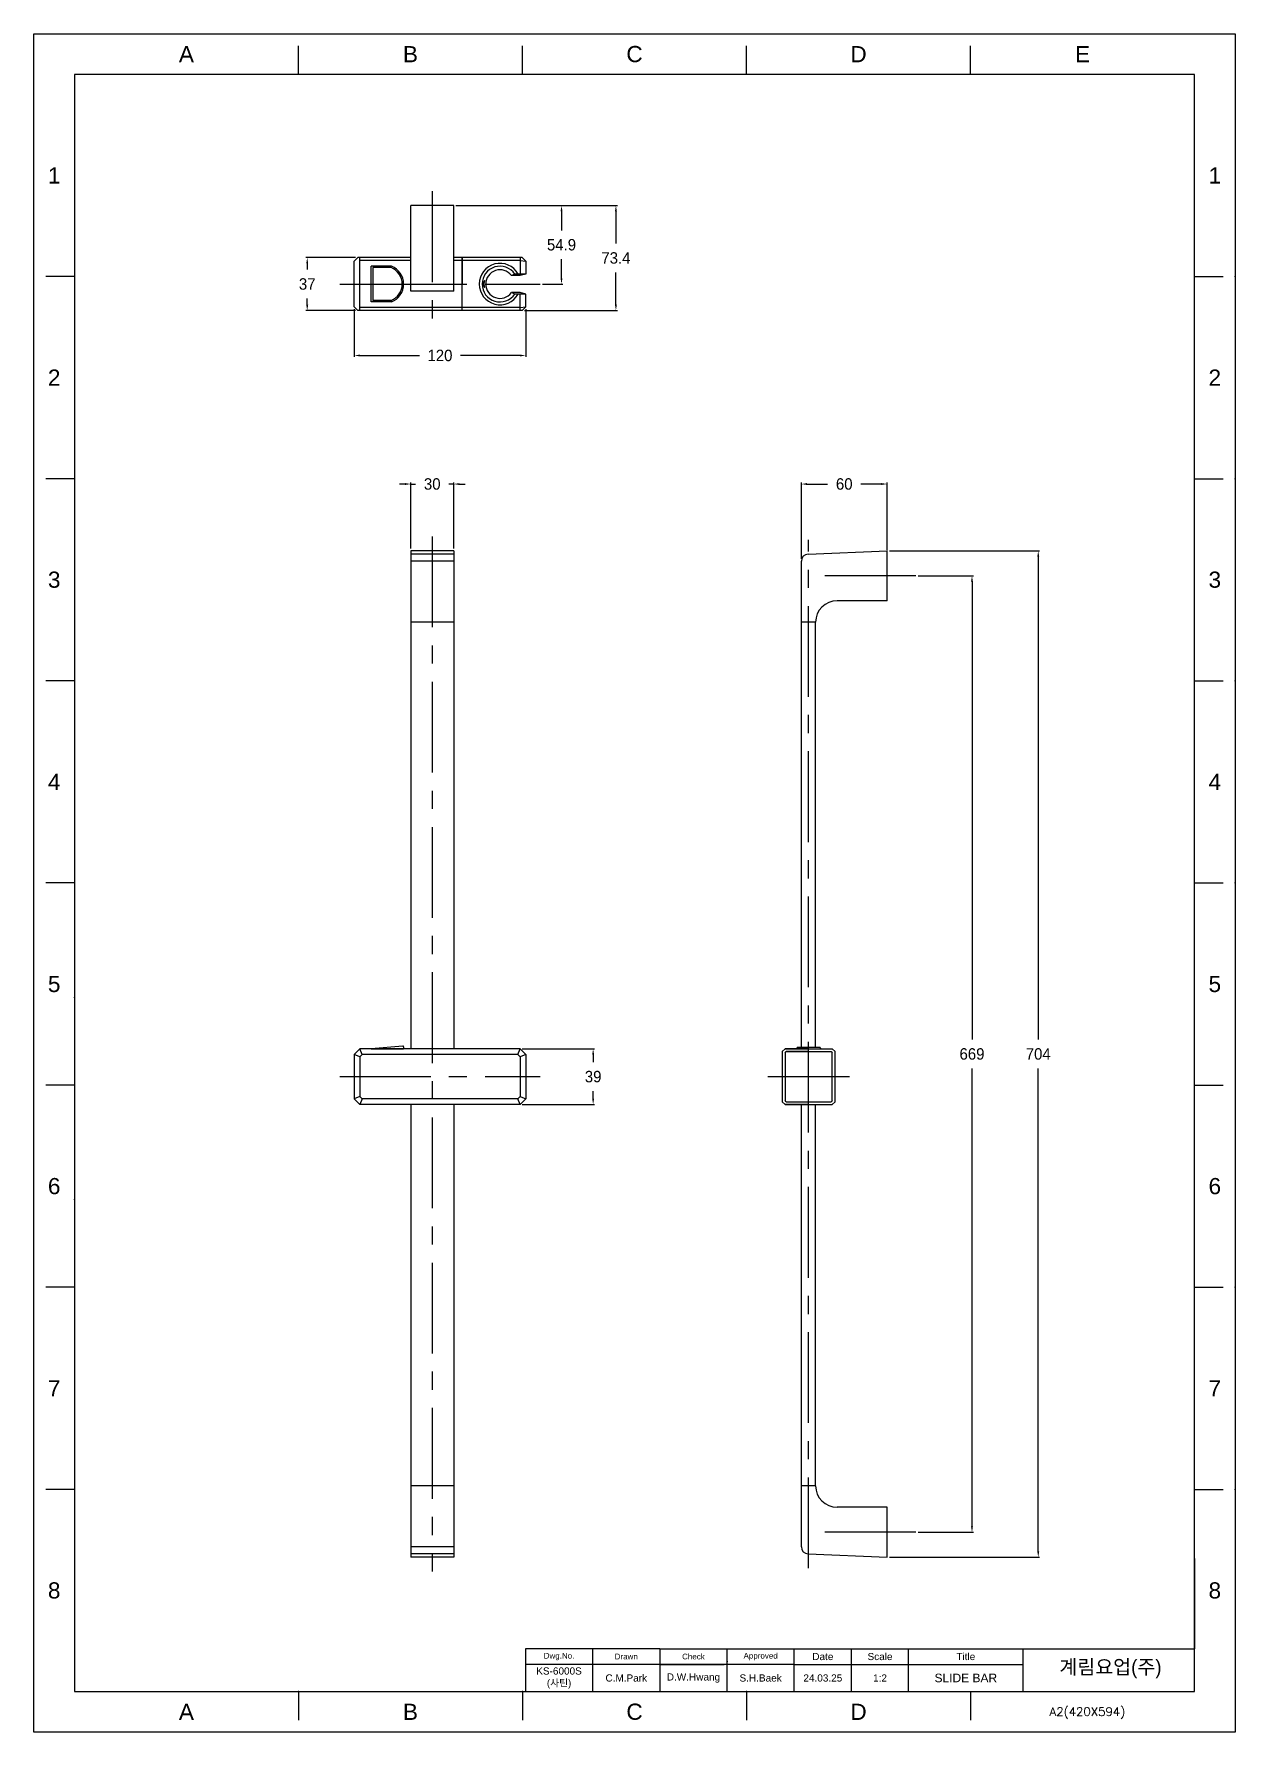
# Model space of a CAD drawing. Header units: millimetres. Extents: x 1826 to 2246, y 1630 to 2224.
import ezdxf

# ---------------------------------------------------------------- set-up
doc = ezdxf.new("R2010")
doc.units = ezdxf.units.MM
doc.linetypes.add('CENTERX2', pattern=[101.6, 63.5, -12.7, 12.7, -12.7])
for name, color, linetype in [('CENTER', 1, 'CENTERX2'), ('DIM', 3, 'Continuous'), ('FORM', 7, 'Continuous'), ('TEXT', 2, 'Continuous')]:
    doc.layers.add(name, color=color, linetype=linetype)
doc.styles.add('INUS_FONT', font='Gulim.ttf')
doc.styles.add('ROMANS', font='romans')
doc.styles.get("Standard").update_dxf_attribs({"font": 'arial.ttf'})
doc.dimstyles.new('시공도 스타일', dxfattribs={"dimscale": 0, "dimtxt": 2, "dimasz": 2, "dimexe": 0.5, "dimexo": 0.8, "dimtad": 1, "dimtih": 1, "dimtoh": 1, "dimdec": 1, "dimdsep": 46, "dimtxsty": 'INUS_FONT', "dimcen": 0, "dimclrd": 3, "dimclre": 3, "dimclrt": 4, "dimadec": 0, "dimazin": 0, "dimtfac": 1, "dimtdec": 1, "dimtmove": 0, "dimatfit": 3, "dimfxl": 1, "dimarcsym": 0})

# ---------------------------------------------------------------- blocks, each defined once
blk = doc.blocks.new('*D7')
at = {"layer": 'Defpoints', "color": 0, "ltscale": 1.5, "transparency": 16777216}
for p in [(1972.91, 2066.98), (1957.91, 2043.62), (1972.91, 2043.62)]:
    blk.add_point(p, dxfattribs=at)
at = {"layer": 'DIM', "color": 3, "lineweight": -2, "ltscale": 1.5, "transparency": 16777216}
for p, q in [((1955.91, 2066.98), (1953.91, 2066.98)), ((1957.91, 2044.42), (1957.91, 2067.48)), ((1957.91, 2066.98), (1959.61, 2066.98)), ((1972.91, 2066.98), (1971.22, 2066.98)), ((1972.91, 2044.42), (1972.91, 2067.48)), ((1974.91, 2066.98), (1976.91, 2066.98))]:
    blk.add_line(p, q, dxfattribs=at)
at = {"layer": 'DIM', "color": 3, "ltscale": 1.5, "transparency": 16777216}
for points in [[(1955.91, 2067.32), (1955.91, 2066.65), (1957.91, 2066.98)], [(1974.91, 2067.32), (1974.91, 2066.65), (1972.91, 2066.98)]]:
    blk.add_solid(points, dxfattribs=at)
at = {"layer": 'DIM', "color": 4, "ltscale": 1.5, "transparency": 16777216, "insert": (1965.41, 2066.98), "char_height": 4, "attachment_point": 5, "style": 'INUS_FONT'}
blk.add_mtext('30', dxfattribs=at)
blk = doc.blocks.new('*D8')
at = {"layer": 'Defpoints', "color": 0, "ltscale": 1.5, "transparency": 16777216}
for p in [(1996.11, 1869.45), (2021.67, 1869.45), (1996.11, 1849.95)]:
    blk.add_point(p, dxfattribs=at)
at = {"layer": 'DIM', "color": 3, "lineweight": -2, "ltscale": 1.5, "transparency": 16777216}
for p, q in [((1996.91, 1869.45), (2022.17, 1869.45)), ((2021.67, 1867.45), (2021.67, 1864.75)), ((2021.67, 1851.95), (2021.67, 1854.65)), ((1996.91, 1849.95), (2022.17, 1849.95))]:
    blk.add_line(p, q, dxfattribs=at)
at = {"layer": 'DIM', "color": 3, "ltscale": 1.5, "transparency": 16777216}
for points in [[(2021.34, 1867.45), (2022, 1867.45), (2021.67, 1869.45)], [(2021.34, 1851.95), (2022, 1851.95), (2021.67, 1849.95)]]:
    blk.add_solid(points, dxfattribs=at)
at = {"layer": 'DIM', "color": 4, "ltscale": 1.5, "transparency": 16777216, "insert": (2021.67, 1859.7), "char_height": 4, "attachment_point": 5, "style": 'INUS_FONT'}
blk.add_mtext('39', dxfattribs=at)
blk = doc.blocks.new('*D1')
at = {"layer": 'Defpoints', "color": 0, "ltscale": 1.5, "transparency": 16777216}
for p in [(2124.48, 2043.62), (2124.48, 1691.62), (2177.32, 1691.62)]:
    blk.add_point(p, dxfattribs=at)
at = {"layer": 'DIM', "color": 3, "lineweight": -2, "ltscale": 1.5, "transparency": 16777216}
for p, q in [((2125.28, 2043.62), (2177.82, 2043.62)), ((2177.32, 2041.62), (2177.32, 1872.67)), ((2177.32, 1693.62), (2177.32, 1862.56)), ((2125.28, 1691.62), (2177.82, 1691.62))]:
    blk.add_line(p, q, dxfattribs=at)
at = {"layer": 'DIM', "color": 3, "ltscale": 1.5, "transparency": 16777216}
for points in [[(2176.99, 2041.62), (2177.66, 2041.62), (2177.32, 2043.62)], [(2176.99, 1693.62), (2177.66, 1693.62), (2177.32, 1691.62)]]:
    blk.add_solid(points, dxfattribs=at)
at = {"layer": 'DIM', "color": 4, "ltscale": 1.5, "transparency": 16777216, "insert": (2177.32, 1867.62), "char_height": 4, "attachment_point": 5, "style": 'INUS_FONT'}
blk.add_mtext('704', dxfattribs=at)
blk = doc.blocks.new('*D2')
at = {"layer": 'Defpoints', "color": 0, "ltscale": 1.5, "transparency": 16777216}
for p in [(2134.48, 2034.87), (2154.16, 2034.87), (2134.48, 1700.37)]:
    blk.add_point(p, dxfattribs=at)
at = {"layer": 'DIM', "color": 3, "lineweight": -2, "ltscale": 1.5, "transparency": 16777216}
for p, q in [((2135.28, 2034.87), (2154.66, 2034.87)), ((2154.16, 2032.87), (2154.16, 1872.67)), ((2154.16, 1702.37), (2154.16, 1862.56)), ((2135.28, 1700.37), (2154.66, 1700.37))]:
    blk.add_line(p, q, dxfattribs=at)
at = {"layer": 'DIM', "color": 3, "ltscale": 1.5, "transparency": 16777216}
for points in [[(2153.82, 2032.87), (2154.49, 2032.87), (2154.16, 2034.87)], [(2153.82, 1702.37), (2154.49, 1702.37), (2154.16, 1700.37)]]:
    blk.add_solid(points, dxfattribs=at)
at = {"layer": 'DIM', "color": 4, "ltscale": 1.5, "transparency": 16777216, "insert": (2154.16, 1867.62), "char_height": 4, "attachment_point": 5, "style": 'INUS_FONT'}
blk.add_mtext('669', dxfattribs=at)
blk = doc.blocks.new('*D9')
at = {"layer": 'Defpoints', "color": 0, "ltscale": 1.5, "transparency": 16777216}
for p in [(2094.48, 2066.98), (2094.48, 2039.97), (2124.48, 2043.04)]:
    blk.add_point(p, dxfattribs=at)
at = {"layer": 'DIM', "color": 3, "lineweight": -2, "ltscale": 1.5, "transparency": 16777216}
for p, q in [((2094.48, 2040.77), (2094.48, 2067.48)), ((2096.48, 2066.98), (2103.68, 2066.98)), ((2122.48, 2066.98), (2115.28, 2066.98)), ((2124.48, 2043.84), (2124.48, 2067.48))]:
    blk.add_line(p, q, dxfattribs=at)
at = {"layer": 'DIM', "color": 3, "ltscale": 1.5, "transparency": 16777216}
for points in [[(2096.48, 2067.32), (2096.48, 2066.65), (2094.48, 2066.98)], [(2122.48, 2067.32), (2122.48, 2066.65), (2124.48, 2066.98)]]:
    blk.add_solid(points, dxfattribs=at)
at = {"layer": 'DIM', "color": 4, "ltscale": 1.5, "transparency": 16777216, "insert": (2109.48, 2066.98), "char_height": 4, "attachment_point": 5, "style": 'INUS_FONT'}
blk.add_mtext('60', dxfattribs=at)
blk = doc.blocks.new('*D3')
at = {"layer": 'Defpoints', "color": 0, "ltscale": 1.5, "transparency": 16777216}
for p in [(1972.91, 2164.39), (1996.86, 2127.68), (2029.64, 2127.68)]:
    blk.add_point(p, dxfattribs=at)
at = {"layer": 'DIM', "color": 3, "lineweight": -2, "ltscale": 1.5, "transparency": 16777216}
for p, q in [((1973.71, 2164.39), (2030.14, 2164.39)), ((2029.64, 2162.39), (2029.64, 2151.09)), ((2029.64, 2129.68), (2029.64, 2140.98)), ((1997.66, 2127.68), (2030.14, 2127.68))]:
    blk.add_line(p, q, dxfattribs=at)
at = {"layer": 'DIM', "color": 3, "ltscale": 1.5, "transparency": 16777216}
for points in [[(2029.31, 2162.39), (2029.98, 2162.39), (2029.64, 2164.39)], [(2029.31, 2129.68), (2029.98, 2129.68), (2029.64, 2127.68)]]:
    blk.add_solid(points, dxfattribs=at)
at = {"layer": 'DIM', "color": 4, "ltscale": 1.5, "transparency": 16777216, "insert": (2029.64, 2146.04), "char_height": 4, "attachment_point": 5, "style": 'INUS_FONT'}
blk.add_mtext('73.4', dxfattribs=at)
blk = doc.blocks.new('*D4')
at = {"layer": 'Defpoints', "color": 0, "ltscale": 1.5, "transparency": 16777216}
for p in [(1938.11, 2128.93), (1998.11, 2128.93), (1998.11, 2111.94)]:
    blk.add_point(p, dxfattribs=at)
at = {"layer": 'DIM', "color": 3, "lineweight": -2, "ltscale": 1.5, "transparency": 16777216}
for p, q in [((1938.11, 2128.13), (1938.11, 2111.44)), ((1998.11, 2128.13), (1998.11, 2111.44)), ((1940.11, 2111.94), (1960.96, 2111.94)), ((1996.11, 2111.94), (1975.26, 2111.94))]:
    blk.add_line(p, q, dxfattribs=at)
at = {"layer": 'DIM', "color": 3, "ltscale": 1.5, "transparency": 16777216}
for points in [[(1940.11, 2112.27), (1940.11, 2111.61), (1938.11, 2111.94)], [(1996.11, 2112.27), (1996.11, 2111.61), (1998.11, 2111.94)]]:
    blk.add_solid(points, dxfattribs=at)
at = {"layer": 'DIM', "color": 4, "ltscale": 1.5, "transparency": 16777216, "insert": (1968.11, 2111.94), "char_height": 4, "attachment_point": 5, "style": 'INUS_FONT'}
blk.add_mtext('120', dxfattribs=at)
blk = doc.blocks.new('*D5')
at = {"layer": 'Defpoints', "color": 0, "ltscale": 1.5, "transparency": 16777216}
for p in [(1921.69, 2146.18), (1939.36, 2146.18), (1939.36, 2127.68)]:
    blk.add_point(p, dxfattribs=at)
at = {"layer": 'DIM', "color": 3, "lineweight": -2, "ltscale": 1.5, "transparency": 16777216}
for p, q in [((1938.56, 2146.18), (1921.19, 2146.18)), ((1921.69, 2144.18), (1921.69, 2141.99)), ((1938.56, 2127.68), (1921.19, 2127.68)), ((1921.69, 2129.68), (1921.69, 2131.88))]:
    blk.add_line(p, q, dxfattribs=at)
at = {"layer": 'DIM', "color": 3, "ltscale": 1.5, "transparency": 16777216}
for points in [[(1921.36, 2144.18), (1922.03, 2144.18), (1921.69, 2146.18)], [(1921.36, 2129.68), (1922.03, 2129.68), (1921.69, 2127.68)]]:
    blk.add_solid(points, dxfattribs=at)
at = {"layer": 'DIM', "color": 4, "ltscale": 1.5, "transparency": 16777216, "insert": (1921.69, 2136.93), "char_height": 4, "attachment_point": 5, "style": 'INUS_FONT'}
blk.add_mtext('37', dxfattribs=at)
blk = doc.blocks.new('*D6')
at = {"layer": 'Defpoints', "color": 0, "ltscale": 1.5, "transparency": 16777216}
for p in [(2005.42, 2164.39), (2010.61, 2164.39), (2003.11, 2136.93)]:
    blk.add_point(p, dxfattribs=at)
at = {"layer": 'DIM', "color": 3, "lineweight": -2, "ltscale": 1.5, "transparency": 16777216}
for p, q in [((2006.22, 2164.39), (2011.11, 2164.39)), ((2010.61, 2162.39), (2010.61, 2155.72)), ((2010.61, 2138.93), (2010.61, 2145.61)), ((2003.91, 2136.93), (2011.11, 2136.93))]:
    blk.add_line(p, q, dxfattribs=at)
at = {"layer": 'DIM', "color": 3, "ltscale": 1.5, "transparency": 16777216}
for points in [[(2010.28, 2162.39), (2010.95, 2162.39), (2010.61, 2164.39)], [(2010.28, 2138.93), (2010.95, 2138.93), (2010.61, 2136.93)]]:
    blk.add_solid(points, dxfattribs=at)
at = {"layer": 'DIM', "color": 4, "ltscale": 1.5, "transparency": 16777216, "insert": (2010.61, 2150.66), "char_height": 4, "attachment_point": 5, "style": 'INUS_FONT'}
blk.add_mtext('54.9', dxfattribs=at)
blk = doc.blocks.new('*D10')
at = {"layer": 'Defpoints', "color": 0, "ltscale": 1.5, "transparency": 16777216}
for p in [(1921.69, 2146.18), (1939.36, 2146.18), (1939.36, 2127.68)]:
    blk.add_point(p, dxfattribs=at)
at = {"layer": 'DIM', "color": 3, "lineweight": -2, "ltscale": 1.5, "transparency": 16777216}
for p, q in [((1938.56, 2146.18), (1921.19, 2146.18)), ((1921.69, 2144.18), (1921.69, 2141.99)), ((1938.56, 2127.68), (1921.19, 2127.68)), ((1921.69, 2129.68), (1921.69, 2131.88))]:
    blk.add_line(p, q, dxfattribs=at)
at = {"layer": 'DIM', "color": 3, "ltscale": 1.5, "transparency": 16777216}
for points in [[(1921.36, 2144.18), (1922.03, 2144.18), (1921.69, 2146.18)], [(1921.36, 2129.68), (1922.03, 2129.68), (1921.69, 2127.68)]]:
    blk.add_solid(points, dxfattribs=at)
at = {"layer": 'DIM', "color": 4, "ltscale": 1.5, "transparency": 16777216, "insert": (1921.69, 2136.93), "char_height": 4, "attachment_point": 5, "style": 'INUS_FONT'}
blk.add_mtext('37', dxfattribs=at)

msp = doc.modelspace()

# ---------------------------------------------------------------- linework, layer by layer
at = {"ltscale": 1.5}
for p, q in [((1957.91, 2134.39), (1957.91, 2164.39)), ((1972.91, 2164.39), (1957.91, 2164.39)), ((1972.91, 2134.39), (1972.91, 2164.39)), ((1939.36, 2146.18), (1938.11, 2144.93)), ((1938.11, 2128.93), (1938.11, 2144.93)), ((1957.91, 2146.18), (1939.36, 2146.18)), ((1940.11, 2145.18), (1940.11, 2146.18)), ((1957.91, 2145.18), (1940.11, 2145.18)), ((1940.11, 2127.68), (1940.11, 2145.18)), ((1975.91, 2146.18), (1972.91, 2146.18)), ((1975.91, 2145.18), (1972.91, 2145.18)), ((1975.91, 2127.68), (1975.91, 2146.18)), ((1996.86, 2146.18), (1975.91, 2146.18)), ((1975.91, 2146.18), (1975.91, 2136.93)), ((1996.11, 2145.18), (1975.91, 2145.18)), ((1996.11, 2146.18), (1996.11, 2140.43)), ((1996.11, 2145.18), (1998.11, 2144.93)), ((1998.11, 2144.93), (1996.86, 2146.18)), ((1998.11, 2144.93), (1998.11, 2140.43)), ((1944.11, 2130.68), (1944.11, 2143.18)), ((1951.11, 2143.18), (1944.11, 2143.18)), ((1951.02, 2142.68), (1944.61, 2142.68)), ((1944.61, 2142.68), (1944.61, 2131.18)), ((1994.29, 2140.43), (1993.11, 2139.93)), ((1996.11, 2139.93), (1993.11, 2139.93)), ((1998.11, 2140.43), (1994.29, 2140.43)), ((1998.11, 2140.43), (1996.11, 2139.93)), ((1972.91, 2136.79), (1957.91, 2136.79)), ((1972.91, 2134.39), (1957.91, 2134.39)), ((1975.91, 2127.68), (1975.91, 2136.93)), ((1996.11, 2133.93), (1993.11, 2133.93)), ((1994.29, 2133.43), (1993.11, 2133.93)), ((1998.11, 2133.43), (1994.29, 2133.43)), ((1998.11, 2133.43), (1996.11, 2133.93)), ((1996.11, 2127.68), (1996.11, 2133.43)), ((1998.11, 2128.93), (1998.11, 2133.43)), ((1938.11, 2128.93), (1939.36, 2127.68)), ((1975.91, 2127.68), (1939.36, 2127.68)), ((1975.91, 2128.68), (1940.11, 2128.68)), ((1951.11, 2130.68), (1944.11, 2130.68)), ((1951.02, 2131.18), (1944.61, 2131.18)), ((1996.11, 2128.68), (1975.91, 2128.68)), ((1996.86, 2127.68), (1975.91, 2127.68)), ((1996.11, 2128.68), (1998.11, 2128.93)), ((1998.11, 2128.93), (1996.86, 2127.68)), ((1972.91, 2043.62), (1957.91, 2043.62)), ((1957.91, 2043.62), (1957.91, 1869.45)), ((1972.91, 2043.62), (1972.91, 1869.45)), ((2096.87, 2042.47), (2124.48, 2043.62)), ((2124.48, 2026.12), (2124.48, 2043.62)), ((1972.91, 2042.47), (1957.91, 2042.47)), ((1972.91, 2039.97), (1957.91, 2039.97)), ((2094.48, 1869.95), (2094.48, 2039.97)), ((2124.48, 2026.12), (2106.98, 2026.12)), ((1972.91, 2018.62), (1957.91, 2018.62)), ((2099.48, 2018.62), (2094.48, 2018.62)), ((2099.48, 1869.95), (2099.48, 2018.62)), ((1940.11, 1869.45), (1938.11, 1867.45)), ((1938.11, 1867.45), (1938.11, 1851.95)), ((1940.11, 1866.62), (1938.11, 1867.45)), ((1996.11, 1869.45), (1940.11, 1869.45)), ((1940.94, 1867.45), (1940.11, 1869.45)), ((1940.94, 1867.45), (1940.11, 1866.62)), ((1940.11, 1866.62), (1940.11, 1852.78)), ((1995.29, 1867.45), (1940.94, 1867.45)), ((1955.09, 1870.42), (1944.11, 1869.45)), ((1944.11, 1869.45), (1955.41, 1869.45)), ((1955.41, 1870.12), (1955.41, 1869.45)), ((1995.29, 1867.45), (1996.11, 1869.45)), ((1996.11, 1866.62), (1995.29, 1867.45)), ((1998.11, 1867.45), (1996.11, 1869.45)), ((1998.11, 1867.45), (1996.11, 1866.62)), ((1996.11, 1866.62), (1996.11, 1852.78)), ((1998.11, 1867.45), (1998.11, 1851.95)), ((2087.77, 1868.45), (2088.77, 1869.45)), ((2087.77, 1868.45), (2087.77, 1850.95)), ((2088.77, 1869.45), (2105.27, 1869.45)), ((2097.02, 1869.45), (2088.77, 1869.45)), ((2088.77, 1868.03), (2089.19, 1868.45)), ((2088.77, 1868.03), (2088.77, 1851.36)), ((2097.02, 1868.45), (2089.19, 1868.45)), ((2089.19, 1868.45), (2104.86, 1868.45)), ((2092.9, 1869.65), (2092.9, 1869.45)), ((2100.85, 1869.95), (2093.2, 1869.95)), ((2101.15, 1869.65), (2101.15, 1869.45)), ((2104.86, 1868.45), (2105.27, 1868.03)), ((2105.27, 1869.45), (2106.27, 1868.45)), ((2105.27, 1851.36), (2105.27, 1868.03)), ((2106.27, 1850.95), (2106.27, 1868.45)), ((1940.11, 1852.78), (1938.11, 1851.95)), ((1940.11, 1849.95), (1938.11, 1851.95)), ((1940.94, 1851.95), (1940.11, 1852.78)), ((1940.94, 1851.95), (1940.11, 1849.95)), ((1996.11, 1849.95), (1940.11, 1849.95)), ((1995.29, 1851.95), (1940.94, 1851.95)), ((1957.91, 1849.95), (1957.91, 1691.62)), ((1972.91, 1849.95), (1972.91, 1691.62)), ((1995.29, 1851.95), (1996.11, 1852.78)), ((1996.11, 1849.95), (1995.29, 1851.95)), ((1996.11, 1852.78), (1998.11, 1851.95)), ((1996.11, 1849.95), (1998.11, 1851.95)), ((2088.77, 1849.95), (2087.77, 1850.95)), ((2089.19, 1850.95), (2088.77, 1851.36)), ((2088.77, 1849.95), (2105.27, 1849.95)), ((2097.02, 1849.95), (2088.77, 1849.95)), ((2089.19, 1850.95), (2104.86, 1850.95)), ((2094.48, 1695.26), (2094.48, 1849.95)), ((2099.48, 1716.62), (2099.48, 1849.95)), ((2105.27, 1851.36), (2104.86, 1850.95)), ((2106.27, 1850.95), (2105.27, 1849.95)), ((1972.91, 1716.62), (1957.91, 1716.62)), ((2099.48, 1716.62), (2094.48, 1716.62)), ((2124.48, 1709.12), (2106.98, 1709.12)), ((2124.48, 1691.62), (2124.48, 1709.12)), ((1972.91, 1695.26), (1957.91, 1695.26)), ((1972.91, 1692.77), (1957.91, 1692.77)), ((2096.87, 1692.77), (2124.48, 1691.62)), ((1972.91, 1691.62), (1957.91, 1691.62))]:
    msp.add_line(p, q, dxfattribs=at)
for centre, radius, start, end in [((1989.11, 2136.93), 7.25, 28.86264, 180), ((1948.72, 2136.93), 6.19, 291.78452, 68.21548), ((1948.72, 2136.93), 6.69, 290.94537, 69.05463), ((1989.11, 2136.93), 6.25, 34.0558, 180), ((1989.11, 2136.93), 5, 36.8699, 180), ((1989.11, 2136.93), 7.25, 180, 331.13736), ((1989.11, 2136.93), 6.25, 180, 325.9442), ((1989.11, 2136.93), 5, 180, 323.1301), ((2096.98, 2039.97), 2.5, 92.38594, 180), ((2106.98, 2018.62), 7.5, 90, 180), ((1955.11, 1870.12), 0.3, 360, 95.0573), ((2093.2, 1869.65), 0.3, 90, 180), ((2100.85, 1869.65), 0.3, 0, 90), ((2106.98, 1716.62), 7.5, 180, 270), ((2096.98, 1695.26), 2.5, 180, 267.61406)]:
    msp.add_arc(centre, radius, start, end, dxfattribs=at)
at = {"color": 7, "linetype": 'Continuous', "lineweight": 15}
for points, knots in [([(1983.69, 2137.85), (1983.7, 2137.89), (1983.72, 2137.98), (1983.74, 2138.07), (1983.76, 2138.14), (1983.75, 2138.18), (1983.74, 2138.18), (1983.7, 2138.16), (1983.66, 2138.1), (1983.61, 2138.02), (1983.54, 2137.91), (1983.48, 2137.77), (1983.42, 2137.6), (1983.37, 2137.4), (1983.33, 2137.19), (1983.32, 2137.03), (1983.32, 2136.95), (1983.32, 2136.93)], [0, 0, 0, 0, 0.025174, 0.0510291, 0.0762182, 0.1022282, 0.1259767, 0.1504122, 0.1743474, 0.1988505, 0.2253977, 0.2526125, 0.2809932, 0.3102961, 0.3369205, 0.3645138, 0.3692794, 0.3692794, 0.3692794, 0.3692794]), ([(1983.69, 2136.02), (1983.7, 2135.98), (1983.72, 2135.89), (1983.74, 2135.8), (1983.76, 2135.73), (1983.75, 2135.69), (1983.74, 2135.69), (1983.7, 2135.71), (1983.66, 2135.76), (1983.61, 2135.84), (1983.54, 2135.96), (1983.48, 2136.1), (1983.42, 2136.27), (1983.37, 2136.47), (1983.33, 2136.68), (1983.32, 2136.84), (1983.32, 2136.92), (1983.32, 2136.93)], [0, 0, 0, 0, 0.025174, 0.0510291, 0.0762182, 0.1022282, 0.1259767, 0.1504122, 0.1743474, 0.1988505, 0.2253977, 0.2526125, 0.2809932, 0.3102961, 0.3369205, 0.3645138, 0.3692794, 0.3692794, 0.3692794, 0.3692794]), ([(1983.57, 2136.93), (1983.57, 2136.96), (1983.57, 2137.05), (1983.58, 2137.21), (1983.6, 2137.4), (1983.63, 2137.58), (1983.66, 2137.73), (1983.68, 2137.81), (1983.69, 2137.85)], [0.8704449, 0.8704449, 0.8704449, 0.8704449, 0.8799503, 0.9045945, 0.9299443, 0.9548376, 0.9803773, 1, 1, 1, 1]), ([(1983.57, 2136.93), (1983.57, 2136.91), (1983.57, 2136.82), (1983.58, 2136.66), (1983.6, 2136.47), (1983.63, 2136.29), (1983.66, 2136.14), (1983.68, 2136.06), (1983.69, 2136.02)], [0.8704449, 0.8704449, 0.8704449, 0.8704449, 0.8799503, 0.9045945, 0.9299443, 0.9548376, 0.9803773, 1, 1, 1, 1])]:
    msp.add_open_spline(points, degree=3, knots=knots, dxfattribs=at)
at = {"layer": 'CENTER', "color": 1, "ltscale": 0.5}
for p, q in [((1965.41, 2169.39), (1965.41, 2122.68)), ((1933.11, 2136.93), (2003.11, 2136.93)), ((1965.41, 2048.62), (1965.41, 1686.62)), ((2096.98, 1687.76), (2096.98, 2047.47)), ((2134.48, 2034.87), (2101.21, 2034.87)), ((1933.11, 1859.7), (2003.11, 1859.7)), ((2082.77, 1859.7), (2111.27, 1859.7)), ((2134.48, 1700.37), (2101.21, 1700.37))]:
    msp.add_line(p, q, dxfattribs=at)
at = {"layer": 'FORM'}
for p, q in [((1918.62, 2210.26), (1918.62, 2220.26)), ((1996.97, 2210.26), (1996.97, 2220.26)), ((2075.31, 2210.26), (2075.31, 2220.26)), ((2153.65, 2210.26), (2153.65, 2220.26)), ((1840.28, 2210.26), (1840.28, 1644.61)), ((2232, 2210.26), (1840.28, 2210.26)), ((2232, 1644.61), (2232, 2210.26)), ((1840.28, 2139.56), (1830.28, 2139.56)), ((2232, 2139.56), (2242, 2139.56)), ((1840.28, 2068.85), (1830.28, 2068.85)), ((2232, 2068.85), (2242, 2068.85)), ((1840.28, 1998.14), (1830.28, 1998.14)), ((2232, 1998.14), (2242, 1998.14)), ((1840.28, 1927.44), (1830.28, 1927.44)), ((2232, 1927.44), (2242, 1927.44)), ((1840.28, 1856.73), (1830.28, 1856.73)), ((2232, 1856.73), (2242, 1856.73)), ((1840.28, 1786.02), (1830.28, 1786.02)), ((2232, 1786.02), (2242, 1786.02)), ((1840.28, 1715.32), (1830.28, 1715.32)), ((2232, 1715.32), (2242, 1715.32)), ((2232, 1691.21), (2232, 1659.61)), ((2045, 1659.61), (1998, 1659.61)), ((1998, 1659.61), (1998, 1644.61)), ((2021.5, 1659.61), (2021.5, 1644.61)), ((2045, 1659.61), (2092, 1659.61)), ((2045, 1659.61), (2045, 1644.61)), ((2068.5, 1644.61), (2068.5, 1659.61)), ((2092, 1659.61), (2232, 1659.61)), ((2092, 1644.61), (2092, 1659.61)), ((2092, 1644.61), (2092, 1659.61)), ((2112, 1644.61), (2112, 1659.61)), ((2132, 1644.61), (2132, 1659.61)), ((2172, 1644.61), (2172, 1659.61)), ((2045, 1654.11), (1998, 1654.11)), ((2021.5, 1654.61), (2021.5, 1644.61)), ((2092, 1654.11), (2045, 1654.11)), ((2045, 1654.11), (2067.51, 1654.11)), ((2092, 1654.11), (2172, 1654.11)), ((1840.28, 1644.61), (2232, 1644.61)), ((1918.62, 1644.61), (1918.62, 1634.61)), ((1996.97, 1644.61), (1996.97, 1634.61)), ((2075.31, 1644.61), (2075.31, 1634.61)), ((2153.65, 1644.61), (2153.65, 1634.61))]:
    msp.add_line(p, q, dxfattribs=at)
msp.add_lwpolyline([(1826.14, 2224.41), (2246.14, 2224.41), (2246.14, 1630.47), (1826.14, 1630.47)], close=True, dxfattribs=at)
for p in [(1840.28, 2139.56), (2246.14, 2139.56), (1840.28, 2068.85), (2246.14, 2068.85), (1840.28, 1998.14), (2246.14, 1998.14), (2246.14, 1927.44), (1840.28, 1887.44), (1840.28, 1816.73), (1840.28, 1786.02), (2246.14, 1786.02), (1840.28, 1715.32), (2246.14, 1715.32), (1918.62, 1644.61), (1996.97, 1644.61), (2075.31, 1644.61)]:
    msp.add_point(p, dxfattribs=at)
at = {"layer": 'TEXT'}
msp.add_point((2068.5, 1655.11), dxfattribs=at)

# ---------------------------------------------------------------- texts
at = {"layer": 'FORM', "char_height": 5.66, "attachment_point": 5}
for s, width, insert in [('A', 10, (1879.45, 2217.34)), ('B', 10, (1957.8, 2217.34)), ('C', 10, (2036.14, 2217.34)), ('D', 10, (2114.48, 2217.34)), ('E', 10, (2192.83, 2217.34)), ('1', 50, (1833.21, 2174.91)), ('1', 50, (2239.07, 2174.91)), ('2', 50, (1833.21, 2104.2)), ('2', 50, (2239.07, 2104.2)), ('3', 50, (1833.21, 2033.5)), ('3', 50, (2239.07, 2033.5)), ('4', 50, (1833.21, 1962.79)), ('4', 50, (2239.07, 1962.79)), ('5', 50, (1833.21, 1892.08)), ('5', 50, (2239.07, 1892.08)), ('6', 50, (1833.21, 1821.38)), ('6', 50, (2239.07, 1821.38)), ('7', 50, (1833.21, 1750.67)), ('7', 50, (2239.07, 1750.67)), ('8', 50, (1833.21, 1679.96)), ('8', 50, (2239.07, 1679.96)), ('A', 10, (1879.45, 1637.54)), ('B', 10, (1957.8, 1637.54)), ('C', 10, (2036.14, 1637.54)), ('D', 10, (2114.48, 1637.54))]:
    msp.add_mtext_dynamic_manual_height_columns(s, width=width, gutter_width=12.5, heights=[0], dxfattribs=dict(at, insert=insert))
at = {"layer": 'TEXT', "style": 'ROMANS'}
msp.add_text(' A2(420X594)', height=3, dxfattribs=at).set_placement((2179.24, 1636.1))
at = {"layer": 'TEXT', "attachment_point": 5}
for s, width, insert, char_height in [('Dwg.No.', 23.5, (2009.75, 1656.86), 2), ('Drawn', 23.5, (2033.25, 1656.86), 2), ('Check', 23.5, (2056.75, 1656.86), 2), ('Approved', 23.5, (2080.25, 1656.86), 2), ('Date', 20, (2102, 1656.86), 2.5), ('Scale', 20, (2122, 1656.86), 2.5), ('Title', 40, (2152, 1656.86), 2.5), ('KS-6000S\\P({\\fGulim|b0|i0|c129|p50;사틴)}', 23.5, (2009.75, 1649.36), 2.5), ('C.M.Park', 23.5, (2033.25, 1649.36), 2.5), ('D.W.Hwang', 23.5, (2056.75, 1649.36), 2.5), ('S.H.Baek', 23.5, (2080.25, 1649.36), 2.5), ('24.03.25', 23.5, (2102, 1649.36), 2.5), ('1:2', 23.5, (2122, 1649.36), 2.5), ('SLIDE BAR', 23.5, (2152, 1649.36), 3)]:
    msp.add_mtext_dynamic_manual_height_columns(s, width=width, gutter_width=12.5, heights=[0], dxfattribs=dict(at, insert=insert, char_height=char_height))
at = {"layer": 'TEXT', "linetype": 'CENTERX2', "insert": (2202.58, 1652.48), "char_height": 5, "attachment_point": 5}
msp.add_mtext_dynamic_manual_height_columns('{\\fHYGothic-Medium|b0|i0|c129|p18;계림요업(주)}', width=60, gutter_width=12.5, heights=[0], dxfattribs=at)

# ---------------------------------------------------------------- dimensions: what is measured, and where the dimension line sits
at = {"layer": 'DIM', "ltscale": 1.5}
for base, p1, p2, text, picture, middle in [((2029.64, 2127.68), (1972.91, 2164.39), (1996.86, 2127.68), '73.4', '*D3', (2029.64, 2146.04)), ((1921.69, 2146.18), (1939.36, 2127.68), (1939.36, 2146.18), '37', '*D5', (1921.69, 2136.93)), ((1921.69, 2146.18), (1939.36, 2127.68), (1939.36, 2146.18), '37', '*D10', (1921.69, 2136.93)), ((2021.67, 1869.45), (1996.11, 1849.95), (1996.11, 1869.45), '39', '*D8', (2021.67, 1859.7))]:
    dim = msp.add_linear_dim(base=base, p1=p1, p2=p2, angle=90, text=text, dimstyle='시공도 스타일', override={"dimscale": 1, "dimtxt": 4, "dimgap": 3, "dimtad": 0}, dxfattribs=at)
    dim.commit()
    dim.dimension.update_dxf_attribs({"geometry": picture, "text_midpoint": middle, "dimtype": 160})
for base, p1, p2, text, picture, middle in [((2010.61, 2164.39), (2003.11, 2136.93), (2005.42, 2164.39), '54.9', '*D6', (2010.61, 2150.66)), ((2177.32, 1691.62), (2124.48, 2043.62), (2124.48, 1691.62), '704', '*D1', (2177.32, 1867.62)), ((2154.16, 2034.87), (2134.48, 1700.37), (2134.48, 2034.87), '669', '*D2', (2154.16, 1867.62))]:
    dim = msp.add_linear_dim(base=base, p1=p1, p2=p2, angle=90, text=text, dimstyle='시공도 스타일', override={"dimscale": 1, "dimtxt": 4, "dimgap": 3, "dimtad": 0}, dxfattribs=at)
    dim.commit()
    dim.dimension.update_dxf_attribs({"geometry": picture, "text_midpoint": middle})
for base, p1, p2, text, override, picture, middle in [((1998.11, 2111.94), (1938.11, 2128.93), (1998.11, 2128.93), '120', {"dimscale": 1, "dimtxt": 4, "dimasz": 2, "dimgap": 3, "dimtad": 0}, '*D4', (1968.11, 2111.94)), ((1972.91, 2066.98), (1957.91, 2043.62), (1972.91, 2043.62), '30', {"dimscale": 1, "dimtxt": 4, "dimgap": 3, "dimtad": 0}, '*D7', (1965.41, 2066.98)), ((2094.48, 2066.98), (2124.48, 2043.04), (2094.48, 2039.97), '60', {"dimscale": 1, "dimtxt": 4, "dimgap": 3, "dimtad": 0}, '*D9', (2109.48, 2066.98))]:
    dim = msp.add_linear_dim(base=base, p1=p1, p2=p2, text=text, dimstyle='시공도 스타일', override=override, dxfattribs=at)
    dim.commit()
    dim.dimension.update_dxf_attribs({"geometry": picture, "text_midpoint": middle})

doc.saveas('drawing.dxf')
